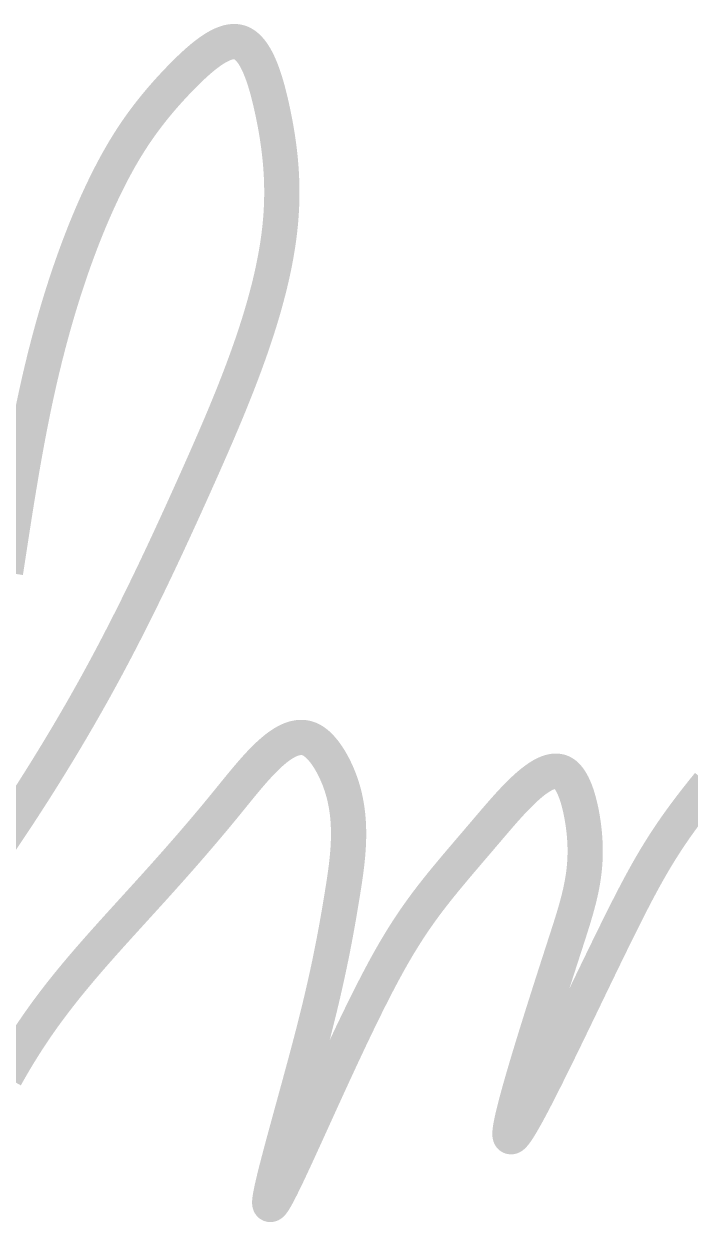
# Model space of a CAD drawing. Header units: millimetres. Extents: x 480521 to 6014615, y -961280 to 187869.
# Drawn here: x 754729.4 to 754956.1, y 84091.7 to 84499.5 of the extents above; entities that cross this region are included whole.
import ezdxf
from ezdxf.enums import TextEntityAlignment as Align

# ---------------------------------------------------------------- set-up
doc = ezdxf.new("R2010")
doc.units = ezdxf.units.MM
doc.header["$LTSCALE"] = 600
doc.header["$MEASUREMENT"] = 0
doc.layers.get('0').update_dxf_attribs({"lineweight": 0})
for name, color, linetype, lineweight in [('ISO', 153, 'Continuous', 13), ('LC Net thay', 7, 'Continuous', 25), ('LC Text1', 3, 'Continuous', 20)]:
    doc.layers.add(name, color=color, linetype=linetype, lineweight=lineweight)
doc.styles.add('Khungten', font='VHAVAN.TTF', dxfattribs={"width": 0.9, "height": 5000})
doc.styles.add('LC 1', font='VHAVANB.TTF')
doc.styles.add('Title', font='VHBLACK.TTF')

# ---------------------------------------------------------------- blocks, each defined once
blk = doc.blocks.new('mr thuan')
at = {"layer": 'ISO', "ltscale": 2, "const_width": 40}
for points in [[(1339.197717259492, -899.9521752404253), (1346.462504052823, -889.1442350300058), (1353.670669811439, -878.2989172514062), (1360.820857282441, -867.4168190536875), (1367.911709212927, -856.498537585896), (1374.941868350001, -845.5446699970926), (1381.909977440766, -834.5558134363382), (1388.814679232324, -823.5325650526938), (1395.65461647178, -812.4755219952058), (1402.428431906232, -801.3852814129496), (1409.134768282784, -790.2624404549715), (1415.772268348541, -779.1075962703326), (1422.339574850605, -767.9213460080937), (1428.83533053608, -756.7042868173157), (1435.25817815206, -745.4570158470451), (1441.606760445658, -734.1801302463573), (1447.879720163975, -722.8742271642986), (1453.360935173056, -712.8561633627396), (1460.194592746779, -700.177333082087), (1466.239810993622, -688.7854939055396), (1472.215394351228, -677.3631522978685), (1478.125380972411, -665.9090748128801), (1483.973809010022, -654.422028004381), (1489.76471661689, -642.9007784262212), (1495.50214194585, -631.3440926321928), (1501.190123149729, -619.7507371761312), (1506.832698381375, -608.1194786118576), (1512.433905793612, -596.4490834931785), (1517.997783539282, -584.7383183739294), (1523.528369771215, -572.9859498079313), (1529.029702642245, -561.1907443489908), (1534.505820305207, -549.351468550929), (1539.960760912942, -537.4668889675813), (1545.398562618273, -525.5357721527544), (1550.823263574042, -513.5568846602691), (1556.238901933084, -501.5289930439467), (1560.7611542659, -491.4378465824993), (1567.054165456873, -477.3230103253009), (1572.43984470495, -465.1501794179057), (1577.791649931019, -452.9377839327644), (1583.094691444934, -440.6912317650422), (1588.334079556549, -428.4159308097878), (1593.494924575709, -416.1172889622103), (1596.041240397448, -409.960905171014), (1598.562336812265, -403.8007141174166), (1601.056352608899, -397.6373917882884), (1603.521426576073, -391.471614170543), (1605.955697502523, -385.3040572510508), (1608.357304176978, -379.1353970167111), (1610.724385388174, -372.966309454423), (1613.055079924834, -366.7974705510569), (1615.347526575697, -360.6295562935411), (1617.599864129494, -354.4632426687313), (1619.810231374951, -348.2992056635412), (1621.976767100801, -342.1381212648557), (1624.097610095781, -335.9806654595595), (1626.170899148619, -329.8275142345519), (1628.194773048042, -323.6793435767177), (1630.167370582785, -317.536829472956), (1632.086830541579, -311.4006479101517), (1633.951291713154, -305.2714748752041), (1635.758892886246, -299.149986354998), (1637.507772849582, -293.0368583364325), (1639.196070391892, -286.9327668063925), (1640.821924301912, -280.8383877517772), (1642.383473368369, -274.7543971594714), (1643.878856380001, -268.6814710163599), (1645.306212125532, -262.6202853093419), (1646.663679393696, -256.5715160253167), (1647.949396973225, -250.5358391511691), (1649.161503652849, -244.5139306737838), (1650.261245867994, -238.7077844236046), (1651.357363598006, -232.5128918216215), (1652.336968302767, -226.5281990144722), (1653.234678814402, -220.5463741139974), (1654.048221614328, -214.5614031177975), (1654.775323183956, -208.5672720233852), (1655.413710004708, -202.5579668283026), (1655.961108557993, -196.5274735300918), (1656.415245325228, -190.4697781263239), (1656.606630064522, -187.4288502590789), (1656.77384678783, -184.3788666145119), (1656.916611305336, -181.3190754423267), (1657.034639427213, -178.2487249922124), (1657.12764696364, -175.167063513858), (1657.195349724789, -172.0733392569673), (1657.237463520843, -168.9668004712294), (1657.253704161976, -165.8466954063188), (1657.243787458367, -162.7122723119537), (1657.207429220191, -159.5627794378233), (1657.144345257624, -156.3974650336022), (1657.054251380847, -153.215577348994), (1656.936863400031, -150.0163646337023), (1656.791897125357, -146.7990751374018), (1656.619068366999, -143.5629571097961), (1656.418092935139, -140.3072588005743), (1656.188686639947, -137.0312284594402), (1655.930565291605, -133.7341143360827), (1655.64344470029, -130.4151646801765), (1655.327040676177, -127.0736277414253), (1654.98106902944, -123.7087517695472), (1654.605245570263, -120.3197850141878), (1654.199286108815, -116.9059757250798), (1653.762906455278, -113.4665721518977), (1653.29582241983, -110.0008225443307), (1652.797749812642, -106.5079751520971), (1652.268404443897, -102.9872782248567), (1651.707502123769, -99.4379800123279), (1651.114758662432, -95.8593287641852), (1650.48988987007, -92.25057273013226), (1649.832611556856, -88.61096015985822), (1649.142639532965, -84.93973930306674), (1648.419689608574, -81.23615840943239), (1647.663477593866, -77.49946572865883), (1646.873719299012, -73.72890951043519), (1645.78635045822, -68.72999036649708), (1645.192343660197, -66.08393948059529), (1644.299092924412, -62.21746658293705), (1643.368565591827, -58.33712253696285), (1642.398941163861, -54.45577941472584), (1641.388399141932, -50.58630928832281), (1640.335119027459, -46.74158422983601), (1639.23728032186, -42.93447631131858), (1638.093062526557, -39.17785760486731), (1636.900645142963, -35.48460018254991), (1635.658207672499, -31.86757611641951), (1635.017662498885, -30.0916741144465), (1634.363929616582, -28.33965747857292), (1633.696781463274, -26.61313521779084), (1633.015990476637, -24.91371634109237), (1632.321329094342, -23.24300985751324), (1631.61256975407, -21.60262477604556), (1630.889484893502, -19.99417010571051), (1630.15184695031, -18.41925485550018), (1629.399428362176, -16.87948803445033), (1628.632001566773, -15.37647865153849), (1627.849339001783, -13.91183571580041), (1627.051213104878, -12.48716823624272), (1626.237396313736, -11.10408522185753), (1625.407661066041, -9.764195681666024), (1624.56177979946, -8.469108624674845), (1623.69952495168, -7.220433059890638), (1622.820668960372, -6.019777996334597), (1621.924984263216, -4.868752442998812), (1621.01224329789, -3.768965408904478), (1620.08221850207, -2.72202590307279), (1619.13468231343, -1.729542934481287), (1618.169407169651, -0.7931255121657159), (1617.186165508414, 0.08561735488183331), (1616.184729767388, 0.9050766576401656), (1615.164872384255, 1.663643387102638), (1614.126365796696, 2.359708534262609), (1613.068982442379, 2.991663090098882), (1611.99249475899, 3.557898045619368), (1610.896675184202, 4.056804391802871), (1609.781296155692, 4.4867731196573), (1608.646130111138, 4.84619522014691), (1607.748647771834, 5.076115226955153), (1606.315807119739, 5.347949880335364), (1605.121320781476, 5.491024539616774), (1603.908187495741, 5.564329167857068), (1602.677102611528, 5.569501384336036), (1601.42876147783, 5.508178808362572), (1600.163859443644, 5.381999059231021), (1598.883091857966, 5.192599756235722), (1597.587154069788, 4.941618518685573), (1596.276741428101, 4.630692965860362), (1594.952549281908, 4.261460717068985), (1593.615272980194, 3.835559391605784), (1592.265607871959, 3.354626608765102), (1590.904249306197, 2.820299987841281), (1589.531892631898, 2.234217148143216), (1588.149233198063, 1.598015708965249), (1586.756966353681, 0.9133332896017237), (1585.355787447748, 0.1818075093469815), (1583.94639182926, -0.5949240124900825), (1582.529474847212, -1.415223656629678), (1581.105731850592, -2.27745380376291), (1579.675858188402, -3.179976834595436), (1578.24054920963, -4.121155129832914), (1576.800500263278, -5.099351070166449), (1575.356406698331, -6.11292703631625), (1573.908963863789, -7.160245408973424), (1572.458867108649, -8.239668568843626), (1571.006811781899, -9.349558896617964), (1569.553493232535, -10.4882787730312), (1568.099606809556, -11.65419057874533), (1566.64584786195, -12.84565669449512), (1563.741493788846, -15.2987013788661), (1560.845993805178, -17.83431187176029), (1557.9649107029, -20.43938721880841), (1555.103807273968, -23.10082646561204), (1552.268246310337, -25.80552865781647), (1549.463790603961, -28.54039284102328), (1546.696002946795, -31.29231806087773), (1542.86102677515, -35.18179266020888), (1541.292462807141, -36.79541430238169), (1538.663939495615, -39.52864046519971), (1536.084016717388, -42.24839059685473), (1533.551759238886, -44.95533397780673), (1531.066231826535, -47.65013988845749), (1528.626499246762, -50.33347760925244), (1526.231626265995, -53.00601642063702), (1523.880677650657, -55.66842560301302), (1521.572718167186, -58.32137443685497), (1519.306812581995, -60.96553220253554), (1517.082025661519, -63.60156818054384), (1514.897422172187, -66.23015165128163), (1512.752066880425, -68.85195189519436), (1510.645024552654, -71.46763819271291), (1508.57535995531, -74.07787982425361), (1506.542137854816, -76.68334607027646), (1504.5444230176, -79.28470621118322), (1502.581280210085, -81.88262952741934), (1500.651774198705, -84.47778529943025), (1498.754969749883, -87.07084280763229), (1496.889931630052, -89.66247133245633), (1495.055724605631, -92.25334015433327), (1493.251413443049, -94.84411855372309), (1491.47606290874, -97.43547581101302), (1489.728737769128, -100.0280812066776), (1488.008502790628, -102.6226040211186), (1486.314422739688, -105.2197135347815), (1483.000986486157, -110.4243697814818), (1479.780947139956, -115.6474041902693), (1476.646822832499, -120.8941710045619), (1473.591131695204, -126.1700244678359), (1470.606391859488, -131.4803188235528), (1467.685121456772, -136.8304083151597), (1464.81983861847, -142.2256471861183), (1462.003061476003, -147.6713896798901), (1460.0732782876, -151.4822584683425), (1456.48787931609, -158.7330424770917), (1453.784260211189, -164.3499903829215), (1451.116496504023, -170.0217212874995), (1448.484598013441, -175.7461582704709), (1445.888574558299, -181.5212244114664), (1443.328435957443, -187.3448427901603), (1440.804192029733, -193.2149364861689), (1438.315852594013, -199.1294285791664), (1435.863427469139, -205.0862421487691), (1433.446926473964, -211.0833002746367), (1431.066359427336, -217.1185260364146), (1428.721736148113, -223.1898425137479), (1426.413066455138, -229.2951727862674), (1424.140360167272, -235.4324399336474), (1421.903627103366, -241.5995670355042), (1419.702877082269, -247.7944771714974), (1417.538119922832, -254.0150934212725), (1415.409365443909, -260.25933886446), (1413.31662346435, -266.5251365807344), (1411.259903803013, -272.8104096497118), (1409.239216278744, -279.113081151052), (1407.254570710396, -285.4310741643858), (1405.305976916825, -291.7623117693729), (1403.393444716876, -298.1047170456586), (1401.516983929407, -304.4562130728882), (1399.676604373268, -310.8147229307069), (1397.872315867313, -317.1781696987455), (1396.104128230389, -323.5444764566637), (1394.372051281352, -329.9115662840923), (1392.676094839055, -336.277362260691), (1390.710761881259, -343.8256353957113), (1389.39249008552, -348.9969993372652), (1387.804020225984, -355.3488140341069), (1386.249837457595, -361.6957634083374), (1384.728918978377, -368.0383821336145), (1383.240241986347, -374.3772048836981), (1381.782783679522, -380.7127663322899), (1380.355521255926, -387.0456011531351), (1378.957431913575, -393.3762440199062), (1377.587492850493, -399.705229606363), (1376.244681264699, -406.0330925862072), (1374.92797435421, -412.360367633155), (1372.368783351227, -425.0152926232549), (1369.901737425706, -437.6742819664214), (1367.518654161802, -450.3416130523983), (1365.211351143673, -463.0215632709442), (1362.971645955477, -475.7184100118029), (1360.791356181369, -488.4364306647331), (1358.662299405511, -501.1799026194785), (1356.576293212056, -513.9531032657833), (1354.525155185162, -526.7603099934204), (1352.500702908987, -539.6058001921338), (1350.49475396769, -552.4938512516674), (1348.499125945425, -565.4287405617652), (1346.505636426351, -578.4147455122002), (1343.723268375441, -596.5556975546642)], [(1343.668593961367, -1168.810731966703), (1345.382890539109, -1165.743121652209), (1347.093220959323, -1162.714153323977), (1348.799872622167, -1159.722939908039), (1350.503132927814, -1156.768594330439), (1352.203289276422, -1153.850229517237), (1353.900629068165, -1150.966958394463), (1355.595439703204, -1148.117893888179), (1357.288008581709, -1145.302148924413), (1358.978623103842, -1142.518836429226), (1360.667570669772, -1139.767069328664), (1362.355138679664, -1137.04596054877), (1364.041614533686, -1134.354623015577), (1365.727285632001, -1131.692169655144), (1367.412439374777, -1129.0577133935), (1369.097363162182, -1126.450367156722), (1370.782344394378, -1123.869243870839), (1372.467670471538, -1121.313456461881), (1375.840506761393, -1116.274340978998), (1379.218171233086, -1111.325924116405), (1382.602963087935, -1106.461109282507), (1385.99718152728, -1101.672799885637), (1389.40312575244, -1096.953899334185), (1392.823094964755, -1092.297311036513), (1396.25938836555, -1087.695938400982), (1399.714305156147, -1083.142684835955), (1404.135993962351, -1077.413786674733), (1406.689100280546, -1074.152390740725), (1410.212381278383, -1069.703903792586), (1413.760659337117, -1065.281634650688), (1417.334600846418, -1060.88223750169), (1420.934872195943, -1056.50236653231), (1424.562139775357, -1052.138675929222), (1428.217069974311, -1047.7878198791), (1431.900329182474, -1043.446452568634), (1435.612583789509, -1039.111228184513), (1439.354500185069, -1034.778800913424), (1443.126744758825, -1030.445824942042), (1446.929983900431, -1026.108954457057), (1450.764883999549, -1021.764843645156), (1454.632111445844, -1017.410146693015), (1458.532332628973, -1013.041517787336), (1462.466213938598, -1008.65561111478), (1466.434421764381, -1004.24908086205), (1470.437622495981, -999.818581215819), (1474.476482523063, -995.3607663627918), (1478.551668235283, -990.8722904896276), (1482.663846022308, -986.34980778303), (1486.813682273794, -981.7899724296731), (1491.001843379407, -977.1894386162312), (1495.228995728805, -972.5448605294223), (1499.495805711646, -967.8528923559061), (1503.802939717596, -963.1101882823568), (1508.151064136317, -958.3134024954925), (1512.540845357467, -953.4591891819728), (1516.972949770705, -948.544202528501), (1521.4480437657, -943.5650967217371), (1525.966793732106, -938.5185259483551), (1530.529866059584, -933.4011443951022), (1535.137927137799, -928.2096062486089), (1539.79164335641, -922.9405656955932), (1544.491681105075, -917.5906769227004), (1549.238706773463, -912.1565941166482), (1551.630048324321, -909.4069343845331), (1554.033386751231, -906.634971464111), (1556.448805352898, -903.8402871287544), (1558.876387428038, -901.0224631517776), (1561.316216275351, -898.181081306524), (1563.768375193547, -895.3157233663223), (1566.232947481334, -892.4259711045161), (1568.710016437421, -889.511406294434), (1571.199665360509, -886.5716107094195), (1573.701977549314, -883.6061661228014), (1576.217036302543, -880.614654307923), (1578.744924918898, -877.5966570381133), (1581.28572669709, -874.5517560867011), (1583.839524935825, -871.4795332270442), (1586.406402933811, -868.3795702324569), (1588.986443989761, -865.2514488762681), (1591.579731402373, -862.0947509318503), (1594.186348470364, -858.9090581725031), (1596.561409247632, -855.9951166961109), (1599.439628275621, -852.4509600295423), (1604.741516816121, -845.9120219432516), (1610.082682094195, -839.359222587198), (1615.453634385907, -832.8606500158639), (1618.147315123148, -829.6529762914724), (1620.844883967315, -826.4843922836881), (1623.545154702926, -823.3634089993138), (1626.246941114481, -820.2985374451382), (1628.94905698649, -817.2982886279788), (1631.65031610346, -814.3711735546531), (1634.3495322499, -811.5257032319496), (1637.045519210318, -808.7703886666859), (1638.391931053426, -807.4291994827072), (1639.737090769217, -806.1137408656505), (1641.080850080758, -804.8250766913698), (1642.423060711109, -803.5642708356754), (1643.763574383334, -802.3323871744651), (1645.1022428205, -801.1304895835638), (1646.438917745669, -799.9596419388254), (1647.773450881898, -798.820908116104), (1649.10569395226, -797.7153519912536), (1650.43549867981, -796.6440374401136), (1651.76271678762, -795.6080283385527), (1653.087199998743, -794.6083885624103), (1654.408800036254, -793.6461819875258), (1655.727368623207, -792.7224724897678), (1657.042757482672, -791.8383239449904), (1658.354818337706, -790.9948002290184), (1659.663402911377, -790.192965217735), (1660.968362926753, -789.4338827869797), (1662.269550106885, -788.7186168125918), (1663.566816174847, -788.0482311704254), (1664.860012853696, -787.4237897363346), (1666.148991866499, -786.8463563861733), (1667.433604936323, -786.3169949957955), (1668.713703786223, -785.8367694410554), (1669.989140139267, -785.4067435977777), (1671.259765718518, -785.0279813418456), (1672.525432247039, -784.701546549084), (1673.785991447894, -784.4285030953615), (1675.04129504415, -784.2099148565176), (1676.291194758862, -784.0468457084062), (1677.535542315101, -783.9403595268814), (1678.774189435928, -783.8915201877826), (1680.006987844401, -783.901391566993), (1681.233789263595, -783.9710375403229), (1682.454445416563, -784.1015219836409), (1683.668808026378, -784.2939087728009), (1684.876728816085, -784.5492617836426), (1686.078059508771, -784.8686448920344), (1687.272651827487, -785.2531219738157), (1688.460357495296, -785.7037569048407), (1689.641028235266, -786.2216135609633), (1690.536396259267, -786.6622689561336), (1691.98054924297, -787.4621837218438), (1693.138623605028, -788.1828648801893), (1694.2882016769, -788.9674880406965), (1695.428747145936, -789.8137494760304), (1696.559723699484, -790.719345458856), (1697.680595024885, -791.6819722618529), (1698.790824809494, -792.6993261576863), (1699.889876740654, -793.7691034190357), (1700.977214505718, -794.8890003185516), (1702.052301792024, -796.0567131289135), (1703.114602286932, -797.2699381227867), (1704.163579677781, -798.5263715728506), (1705.198697651918, -799.8237097517558), (1706.219419896697, -801.1596489321964), (1707.225210099463, -802.531885386823), (1708.215531947561, -803.938115388315), (1709.189849128343, -805.3760352093232), (1710.147625329151, -806.8433411225415), (1711.088324237338, -808.337729400635), (1712.01140954025, -809.8568963162543), (1712.91634492523, -811.3985381420789), (1713.802594079632, -812.9603511507885), (1715.516888446087, -816.1352758075082), (1717.150002138391, -819.3632404677774), (1718.697644655327, -822.6258153129311), (1719.623762274336, -824.6837245157803), (1721.522150407774, -829.1888102506491), (1722.799288067483, -832.4768633625936), (1723.989198184736, -835.7684168504056), (1725.094084689936, -839.0630034274363), (1726.116151513477, -842.3601558069495), (1727.057602585766, -845.6594067022525), (1727.920641837201, -848.9602888265508), (1728.707473198185, -852.2623348932102), (1729.420300599111, -855.5650776154653), (1730.061327970383, -858.8680497066234), (1730.632759242402, -862.170783879963), (1731.136798345568, -865.4728128487623), (1731.575649210281, -868.7736693262996), (1731.951515766938, -872.0728860258678), (1732.266601945943, -875.3699956607597), (1732.523111677696, -878.6645309442247), (1732.723248892595, -881.9560245895846), (1732.869217521042, -885.2440093100886), (1732.963221493435, -888.5280178190442), (1733.007464740178, -891.8075828297151), (1733.004151191664, -895.0822370554088), (1732.955484778304, -898.3515132093889), (1732.863669430488, -901.6149440049485), (1732.730909078618, -904.8720621553512), (1732.559407653098, -908.1224003739044), (1732.351369084328, -911.3654913738865), (1732.108997302705, -914.6008678685757), (1731.834496238629, -917.8280625712505), (1731.530069822504, -921.046608195189), (1731.197921984727, -924.2560374536988), (1730.840256655698, -927.4558830600436), (1730.459277765818, -930.6456777275162), (1729.636195025108, -936.9932450989436), (1728.746305205794, -943.2950012742658), (1727.80723975108, -949.5472079597384), (1726.836630104164, -955.7461268616316), (1726.336651240883, -958.8765153407585), (1724.860122906961, -967.9761826086033), (1723.859732138342, -974.0185636004462), (1722.847948231069, -980.0243963482062), (1721.822184162622, -986.0026627890475), (1719.718367452122, -997.9124244986597), (1718.635140765029, -1003.861883641759), (1717.527585826676, -1009.819704226611), (1716.393115614541, -1015.794868190394), (1715.229143106106, -1021.796357470274), (1714.033081278849, -1027.833154003398), (1712.802343110248, -1033.914239726961), (1711.534341577779, -1040.048596578112), (1710.226489658926, -1046.245206494015), (1708.876200331164, -1052.513051411865), (1707.480886571971, -1058.861113268795), (1706.765537086052, -1062.068032404801), (1706.037961358827, -1065.298374001999), (1705.297836012487, -1068.553260802568), (1704.544837669211, -1071.833815548642), (1703.778642951191, -1075.14116098237), (1702.998928480603, -1078.476419845887), (1702.205370879641, -1081.840714881342), (1701.397646770482, -1085.235168830885), (1700.575432775313, -1088.660904436663), (1699.738405516324, -1092.119044440828), (1698.886241615692, -1095.610711585512), (1698.018617695605, -1099.137028612866), (1697.135210378248, -1102.699118265038), (1696.23569628581, -1106.298103284178), (1695.319752040468, -1109.93510641242), (1694.387054264414, -1113.611250391928), (1693.437279579826, -1117.327657964823), (1692.773843964154, -1119.908146889415), (1691.485753174649, -1124.884178756838), (1690.485254403426, -1128.721065739781), (1689.469745733255, -1132.593027976487), (1688.440357238076, -1136.497001831842), (1687.39821899185, -1140.429923670818), (1686.344461068536, -1144.388729858372), (1684.206606486485, -1152.371740739007), (1682.035834083581, -1160.421525393351), (1677.631698181882, -1176.623379701588), (1675.416415866421, -1184.726431194707), (1673.204378096769, -1192.798220139957), (1671.0046254646, -1200.814237456929), (1668.826198561572, -1208.749974065286), (1667.747807443382, -1212.680078016114), (1666.678137979357, -1216.580920884619), (1665.618320243448, -1220.449439035758), (1664.569484309613, -1224.282568834504), (1663.532760251819, -1228.0772466458), (1662.509278144014, -1231.83040883459), (1661.500168060164, -1235.538991765818), (1660.50656007422, -1239.199931804455), (1659.529584260148, -1242.81016531543), (1658.570370691898, -1246.366628663716), (1657.630049443436, -1249.866258214257), (1656.709750588714, -1253.305990331981), (1655.810604201695, -1256.682761381875), (1654.933740356337, -1259.993507728868), (1654.080289126592, -1263.235165737933), (1653.251380586426, -1266.404671773984), (1652.44814480979, -1269.498962201993), (1651.671711870651, -1272.514973386918), (1650.923211842957, -1275.449641693704), (1650.203774800677, -1278.299903487306), (1649.51453081776, -1281.06269513267), (1648.856609968167, -1283.734952994739), (1648.231142325858, -1286.313613438469), (1647.930931605548, -1287.566887242516), (1647.639257964791, -1288.795612828821), (1647.356262662834, -1289.999407243027), (1647.082086958922, -1291.177887530735), (1646.8168721123, -1292.330670737589), (1646.560759382213, -1293.457373909172), (1646.313890027905, -1294.557614091129), (1646.076405308617, -1295.631008329074), (1645.8484464836, -1296.677173668621), (1645.630154812097, -1297.695727155398), (1645.421671553351, -1298.686285835021), (1645.223137966608, -1299.648466753104), (1645.034695311115, -1300.58188695526), (1644.85648484611, -1301.486163487105), (1644.688647830844, -1302.360913394281), (1644.531325524564, -1303.205753722403), (1644.384659186504, -1304.02030151707), (1644.248790075919, -1304.804173823912), (1644.123859452051, -1305.556987688542), (1644.010008574143, -1306.27836015659), (1643.907378701442, -1306.967908273669), (1643.816111093191, -1307.625249085409), (1643.736347008635, -1308.249999637395), (1643.668227707018, -1308.841776975285), (1643.611894447586, -1309.400198144678), (1643.567488489585, -1309.924880191204), (1643.535151092259, -1310.415440160461), (1643.51502351485, -1310.871495098094), (1643.507247016609, -1311.292662049702), (1643.511962856774, -1311.678558060914), (1643.529312294595, -1312.028800177359), (1643.54890275345, -1312.251170618401), (1643.602391900076, -1312.621035963777), (1643.658105616134, -1312.863124643467), (1643.726487900076, -1313.069553998488), (1643.807449996784, -1313.24060342701), (1643.900903151127, -1313.37655232726), (1644.006758607989, -1313.477680097465), (1644.124927612243, -1313.544266135796), (1644.255321408767, -1313.576589840493), (1644.39785124244, -1313.574930609757), (1644.552428358133, -1313.539567841784), (1644.718964000727, -1313.470780934789), (1644.897369415095, -1313.368849286999), (1645.087555846116, -1313.234052296597), (1645.28943453867, -1313.066669361811), (1645.502916737627, -1312.866979880855), (1645.727913687868, -1312.635263251912), (1645.964336634272, -1312.37179887321), (1646.21209682171, -1312.076866142947), (1646.47110549506, -1311.750744459336), (1646.741273899202, -1311.39371322059), (1647.022513279007, -1311.006051824923), (1647.314734879361, -1310.588039670532), (1647.617849945131, -1310.139956155646), (1647.931769721199, -1309.662080678434), (1648.256405452441, -1309.154692637152), (1648.591668383731, -1308.61807142997), (1648.937469759949, -1308.05249645513), (1649.293720825968, -1307.458247110815), (1649.660332826672, -1306.83560279524), (1650.037217006928, -1306.18484290663), (1650.424284611621, -1305.506246843172), (1650.821446885624, -1304.800094003091), (1651.228615073815, -1304.066663784601), (1651.645700421064, -1303.306235585886), (1652.072614172259, -1302.519088805173), (1652.50926757227, -1301.705502840661), (1652.955571865972, -1300.865757090563), (1653.411438298248, -1300.000130953107), (1653.876778113969, -1299.108903826476), (1654.351502558016, -1298.192355108884), (1654.835522875263, -1297.250764198543), (1655.328750310582, -1296.284410493667), (1655.831096108861, -1295.293573392468), (1656.34247151497, -1294.278532293145), (1656.862787773785, -1293.239566593911), (1657.391956130185, -1292.176955692965), (1658.476494115239, -1289.981915878816), (1659.595375429155, -1287.695648036373), (1660.747890030936, -1285.320387351283), (1661.933327879604, -1282.858369009235), (1663.150978934169, -1280.311828195903), (1664.400133153642, -1277.683000096964), (1665.680080497041, -1274.974119898077), (1666.99011092338, -1272.187422784918), (1668.329514391666, -1269.325143943162), (1669.69758086092, -1266.38951855847), (1671.093600290151, -1263.382781816545), (1672.516862638375, -1260.307168903018), (1673.966657864607, -1257.164915003581), (1675.442275927853, -1253.958255303922), (1676.943006787136, -1250.689424989687), (1678.468140401463, -1247.360659246551), (1680.016966729851, -1243.97419326019), (1681.588775731314, -1240.532262216293), (1683.18285736486, -1237.037101300506), (1684.79850158951, -1233.490945698519), (1686.434998364275, -1229.896030596006), (1688.091637648165, -1226.254591178615), (1689.767709400196, -1222.568862632048), (1691.462503579383, -1218.841080141952), (1693.175310144743, -1215.073478894003), (1694.905419055278, -1211.268294073889), (1696.652120270013, -1207.427760867286), (1698.414703747956, -1203.554114459839), (1700.192459448124, -1199.649590037225), (1701.984677329525, -1195.716422785132), (1703.790647351179, -1191.756847889235), (1705.609659472095, -1187.773100535182), (1709.283969847769, -1179.74202919536), (1713.001928128662, -1171.641090251025), (1716.757853986881, -1163.488165187562), (1720.546067094536, -1155.301135490357), (1724.36088712373, -1147.097882644768), (1732.047626635183, -1130.714233449966), (1735.90818546166, -1122.569600071511), (1739.772629898111, -1114.480269486186), (1743.63527961665, -1106.464123179365), (1747.490454289382, -1098.539042636432), (1749.413463381105, -1094.616239990602), (1751.332473588413, -1090.72290934276), (1753.246774870327, -1086.861285878578), (1755.15565718586, -1083.033604783719), (1757.058410494021, -1079.242101243857), (1758.954324753824, -1075.489010444682), (1760.842689924288, -1071.776567571855), (1762.722795964419, -1068.107007811035), (1764.593932833235, -1064.482566347928), (1766.455390489748, -1060.905478368164), (1768.306458892974, -1057.377979057448), (1770.146428001925, -1053.902303601426), (1771.974587775614, -1050.480687185787), (1773.790228173053, -1047.115364996207), (1775.561592451588, -1043.865235770063), (1777.381399703805, -1040.561812270156), (1779.157186478751, -1037.373809477896), (1780.920936683226, -1034.242628499866), (1782.67358752096, -1031.166333997971), (1784.416076195681, -1028.142990634078), (1786.149339911113, -1025.170663070079), (1787.874315870984, -1022.247415967882), (1789.591941279014, -1019.371313989366), (1791.303153338929, -1016.540421796424), (1793.008889254466, -1013.752804050935), (1794.710086229341, -1011.006525414807), (1796.407681467277, -1008.299650549918), (1798.102612172002, -1005.630244118176), (1799.795815547244, -1002.996370781446), (1801.48822879673, -1000.39609520165), (1803.180789124177, -997.8274820406514), (1804.874433733319, -995.2885959603445), (1806.570099827877, -992.7775016226369), (1808.268724611582, -990.2922636894073), (1811.678599061317, -985.391615683955), (1815.11155471233, -980.5711692390905), (1818.575089194423, -975.8154416499747), (1822.076700137412, -971.1089502117102), (1825.623885171084, -966.4362122194143), (1829.224141925253, -961.7817449682334), (1832.884968029721, -957.1300657532847), (1836.613861114289, -952.4656918697001), (1840.418318808766, -947.7731406125968), (1844.305838742956, -943.036929277092), (1846.283090059253, -940.6476127346687), (1848.283918546658, -938.2415751583321), (1850.309261408889, -935.8168812099466), (1852.36005584968, -933.3715955514199), (1854.437239072748, -930.9037828446308), (1856.541748281823, -928.4115077514871), (1858.674520680634, -925.8928349338676), (1860.836493472896, -923.3458290536655), (1863.028603862345, -920.7685547727742), (1865.251789052701, -918.159076753087), (1867.506986247692, -915.5154596564826), (1869.795132651041, -912.8357681448688), (1872.117165466476, -910.1180668801098), (1874.47402189772, -907.3604205241281), (1876.866639148502, -904.5608937387879), (1879.295954422545, -901.7175511859969), (1881.762904923573, -898.8284575276339), (1884.26842785531, -895.8916774256068), (1886.813460421494, -892.9052755417797), (1889.674154658976, -889.5436676007812), (1892.025245114724, -886.7773927677335), (1894.689685055971, -883.6435000175261), (1897.388518321743, -880.476508213731), (1900.118002667892, -877.2872897905618), (1905.653955624788, -870.8856628229114), (1908.452939747262, -867.6949991468573), (1911.267605973564, -864.5255985882686), (1914.094212059557, -861.3883335813589), (1916.929015761107, -858.2940765603271), (1919.76827483407, -855.2536999593867), (1922.60824703431, -852.2780762127513), (1925.445190117691, -849.3780777546344), (1928.275361840075, -846.5645770192496), (1929.6867389896, -845.1936609332624), (1931.095019957324, -843.8484464407957), (1932.499736962727, -842.530292596115), (1933.900422225295, -841.2405584534863), (1935.296607964512, -839.9806030672044), (1936.687826399855, -838.751785491535), (1938.073609750812, -837.555464780773), (1939.453490236865, -836.3929999891552), (1940.827000077494, -835.2657501710055), (1942.193671492187, -834.1750743805605), (1943.553036700418, -833.1223316721153), (1944.904627921678, -832.1088810999499), (1946.247977375446, -831.1360817183304), (1947.582617281209, -830.2052925815515), (1948.908079858444, -829.3178727438499), (1950.223897326632, -828.4751812595496), (1951.529601905266, -827.6785771829018), (1952.824725813818, -826.9294195681723), (1954.108801271777, -826.229067469656), (1955.381360498624, -825.5788799416332), (1956.64193571384, -824.9802160383697), (1957.890059136913, -824.4344348141312), (1959.12526298732, -823.9428953232127), (1960.347079484545, -823.5069566198945), (1961.55504084807, -823.1279777584277), (1962.748679297383, -822.8073177931074), (1963.927527051965, -822.5463357782137), (1965.091116331292, -822.3463907680125), (1966.238979354854, -822.2088418167696), (1967.37064834213, -822.1350479787943), (1968.485655512606, -822.1263683083234), (1969.583533085759, -822.1841618596663), (1970.663813281077, -822.3097876870888), (1971.726028318044, -822.5046048448567), (1972.769710416138, -822.7699723872647), (1973.794391794843, -823.1072493685642), (1974.799604673644, -823.5177948430501), (1975.784881272022, -824.0029678650026), (1976.937344408303, -824.6837245157803), (1977.693807132157, -825.2023082341184), (1978.617011249731, -825.9161694261275), (1979.519507334731, -826.7033148755727), (1980.401437336102, -827.5613436054846), (1981.262943202793, -828.4878546388936), (1982.104166883746, -829.4804469988012), (1982.925250327913, -830.5367197082669), (1983.726335484233, -831.6542717903067), (1984.507564301653, -832.830702267951), (1985.269078729125, -834.0636101642158), (1986.011020715592, -835.3505945021461), (1986.733532209997, -836.6892543047725), (1987.436755161289, -838.0771885950962), (1988.120831518412, -839.511996396177), (1988.785903230313, -840.9912767310307), (1989.432112245937, -842.5126286226878), (1990.059600514232, -844.0736510941788), (1990.668509984145, -845.6719431685196), (1991.258982604621, -847.3051038687408), (1991.8311603246, -848.9707322178874), (1992.385185093037, -850.6664272389753), (1992.921198858872, -852.389787955035), (1993.439343571055, -854.138413389097), (1993.939761178528, -855.9099025641917), (1994.422593630239, -857.7018545033498), (1995.336070862162, -861.3375427659339), (1996.180910858391, -865.0262703610788), (1996.958249210489, -868.7488294730283), (1997.669221510027, -872.4860122860118), (1998.314963348574, -876.2186109842442), (1998.896610317694, -879.9274177519546), (1999.312367308827, -882.8339574198471), (1999.872145981732, -887.2032562904351), (2000.268240060799, -890.758270721446), (2000.604661233818, -894.2609671250248), (2000.882490570621, -897.7140115885704), (2001.102809141044, -901.1200701994094), (2001.26669801493, -904.4818090449262), (2001.375238262106, -907.8018942124618), (2001.42951095241, -911.0829917893716), (2001.430597155682, -914.3277678630111), (2001.379577941756, -917.5388885207649), (2001.277534380468, -920.7190198499738), (2001.125547541651, -923.8708279379789), (2000.924698495146, -926.9969788721501), (2000.676068310786, -930.1001387398428), (2000.380738058404, -933.1829736284271), (2000.039788807841, -936.248149625244), (1999.654301628932, -939.2983328176633), (1999.225357591513, -942.3361892930261), (1998.754037765415, -945.3643851387169), (1998.241423220483, -948.385586442062), (1997.688595026546, -951.4024592904461), (1997.096634253441, -954.4176697711955), (1996.466621971005, -957.4338839717093), (1995.799639249075, -960.4537679792993), (1995.096767157487, -963.4799878813647), (1994.359086766075, -966.5152097652317), (1993.587679144675, -969.5620997182705), (1992.783625363125, -972.6233238278364), (1991.948006491257, -975.701548181285), (1991.081903598912, -978.7994388659863), (1990.186397755922, -981.9196619692812), (1989.262570032126, -985.0648835785396), (1988.311501497359, -988.2377697811025), (1987.334273221455, -991.44098666434), (1986.331966274251, -994.677200315622), (1985.305661725586, -997.949076822275), (1984.256440645291, -1001.259282271683), (1983.185384103206, -1004.610482751188), (1982.093573169164, -1008.005344348159), (1980.982088913002, -1011.446533149938), (1979.852012404557, -1014.936715243894), (1979.174792113074, -1017.026748244767), (1977.540384773205, -1022.072183989105), (1976.360929339349, -1025.715179247156), (1975.167091368377, -1029.404688737413), (1973.959904355474, -1033.137920530004), (1972.740401795811, -1036.912082695126), (1971.509617184562, -1040.724383302892), (1970.268584016907, -1044.5720304235), (1969.018335788027, -1048.452232127063), (1967.759905993094, -1052.36219648378), (1965.222635685775, -1060.26024543721), (1962.665041056367, -1068.243841845047), (1960.095390066283, -1076.290650268536), (1954.952990849742, -1092.484561407429), (1952.396778546114, -1100.586993245321), (1949.861581727462, -1108.663295343853), (1947.355668355205, -1116.691132264255), (1944.887306390749, -1124.648168567786), (1943.669790924392, -1128.593156663599), (1942.464763795513, -1132.512068815675), (1941.273258499295, -1136.402113094155), (1940.096308530912, -1140.260497569179), (1938.93494738554, -1144.084430310933), (1937.790208558356, -1147.871119389558), (1936.663125544535, -1151.617772875194), (1935.554731839256, -1155.321598838025), (1934.466060937695, -1158.979805348194), (1933.398146335032, -1162.589600475854), (1932.352021526436, -1166.148192291163), (1931.328720007092, -1169.652788864289), (1930.329275272172, -1173.100598265359), (1929.354720816853, -1176.488828564557), (1928.406090136312, -1179.814687832026), (1927.484416725725, -1183.075384137919), (1926.59073408027, -1186.268125552393), (1925.726075695125, -1189.390120145617), (1924.891475065466, -1192.438575987719), (1924.087965686464, -1195.410701148896), (1923.316581053303, -1198.303703699261), (1922.57835466116, -1201.114791708998), (1921.874320005205, -1203.841173248249), (1921.205510580618, -1206.480056387183), (1920.572959882578, -1209.028649195941), (1920.270604523255, -1210.268214248426), (1919.97770140626, -1211.484159744679), (1919.69437971849, -1212.676136693466), (1919.42076864684, -1213.843796103567), (1919.15699737821, -1214.986788983733), (1918.903195099494, -1216.104766342745), (1918.659490997594, -1217.197379189383), (1918.426014259403, -1218.264278532384), (1918.202894071819, -1219.305115380543), (1917.99025962174, -1220.319540742625), (1917.788240096059, -1221.30720562741), (1917.596964681681, -1222.267761043637), (1917.416562565493, -1223.200858000113), (1917.247162934404, -1224.106147505576), (1917.088894975299, -1224.983280568806), (1916.941887875084, -1225.831908198583), (1916.806270820653, -1226.651681403659), (1916.682172998899, -1227.442251192813), (1916.569723596727, -1228.203268574813), (1916.469051801028, -1228.934384558437), (1916.380286798703, -1229.635250152452), (1916.303557776646, -1230.30551636561), (1916.238993921757, -1230.94483420669), (1916.186724420932, -1231.552854684473), (1916.146878461066, -1232.129228807709), (1916.119585229055, -1232.673607585195), (1916.104973911803, -1233.185642025681), (1916.1031736962, -1233.664983137933), (1916.114313769147, -1234.111281930716), (1916.138523317539, -1234.524189412827), (1916.175931528276, -1234.903356593015), (1916.226667588249, -1235.248434480047), (1916.290860684363, -1235.559074082703), (1916.368640003511, -1235.834926409749), (1916.460134732588, -1236.07564246995), (1916.524618821277, -1236.20861269749), (1916.684682839561, -1236.450544879393), (1916.817664331473, -1236.584903951385), (1916.96430347507, -1236.684245433382), (1917.124487295725, -1236.748858774867), (1917.298102818811, -1236.779033425424), (1917.485037069706, -1236.775058834552), (1917.685177073781, -1236.737224451819), (1917.898409856418, -1236.665819726753), (1918.124622442985, -1236.56113410891), (1918.363701858863, -1236.4234570478), (1918.615535129422, -1236.253077992995), (1918.880009280037, -1236.050286394006), (1919.157011336087, -1235.815371700373), (1919.446428322943, -1235.548623361668), (1919.748147265982, -1235.250330827388), (1920.062055190578, -1234.920783547117), (1920.388039122103, -1234.560270970353), (1920.725986085938, -1234.16908254665), (1921.075783107455, -1233.747507725566), (1921.437317212029, -1233.295835956611), (1921.810475425034, -1232.814356689356), (1922.195144771846, -1232.303359373298), (1922.591212277839, -1231.763133458022), (1922.998564968388, -1231.19396839304), (1923.417089868872, -1230.596153627892), (1923.846674004657, -1229.969978612135), (1924.287204401127, -1229.315732795279), (1924.738568083652, -1228.633705626897), (1925.200652077609, -1227.924186556498), (1925.673343408373, -1227.187465033639), (1926.156529101314, -1226.423830507862), (1926.650096181813, -1225.633572428706), (1927.153931675246, -1224.816980245698), (1927.667922606979, -1223.974343408379), (1928.191956002396, -1223.105951366291), (1928.72591888687, -1222.212093568989), (1929.269698285771, -1221.293059465985), (1929.823181224478, -1220.349138506848), (1930.386254728368, -1219.380620141092), (1930.958805822811, -1218.38779381827), (1931.540721533183, -1217.370948987911), (1932.131888884862, -1216.330375099569), (1933.341526613633, -1214.179197947073), (1934.586815212122, -1211.93657795708), (1935.866850883333, -1209.604830725904), (1937.180729830256, -1207.186271849889), (1938.527548255905, -1204.683216925318), (1939.906402363264, -1202.097981548504), (1941.316388355342, -1199.432881315792), (1942.756602435133, -1196.690231823479), (1944.226140805637, -1193.872348667865), (1945.72409966986, -1190.981547445292), (1947.249575230791, -1188.020143752074), (1948.801663691436, -1184.99045318451), (1950.379461254794, -1181.894791338913), (1951.982064123862, -1178.735473811612), (1953.608568501641, -1175.51481619892), (1955.258070591131, -1172.235134097151), (1956.92966659533, -1168.898743102618), (1958.622452717234, -1165.50795881162), (1960.335525159851, -1162.065096820501), (1962.067980126172, -1158.572472725573), (1963.818913819203, -1155.032402123135), (1965.587422441935, -1151.447200609502), (1967.372602197374, -1147.819183781001), (1969.17354928852, -1144.150667233931), (1970.989359918367, -1140.44396656462), (1972.819130289918, -1136.701397369397), (1974.661956606174, -1132.925275244546), (1976.516935070129, -1129.11791578641), (1978.383161884787, -1125.281634591272), (1980.259733253144, -1121.418747255477), (1984.040294462957, -1113.62241654715), (1987.851388323568, -1105.747448431925), (1991.685784458965, -1097.812367680337), (1999.395562050107, -1081.835967350125), (2007.111784228342, -1065.8414137207), (2010.954236097605, -1057.883641345077), (2014.776607985626, -1049.976904956202), (2018.571669516401, -1042.139729324612), (2020.456699405317, -1038.253015783586), (2022.332190313922, -1034.390639220816), (2024.197238445209, -1030.554915232628), (2026.050940002184, -1026.748159415336), (2027.892391187841, -1022.972687365254), (2029.72068820518, -1019.230814678696), (2031.534927257202, -1015.524856951975), (2033.334204546911, -1011.85712978142), (2035.117616277297, -1008.229948763314), (2036.884258651364, -1004.645629494014), (2038.633227872113, -1001.106487569807), (2040.36362014254, -997.6148385870038), (2042.074531665643, -994.1729981419485), (2044.062413109757, -990.1882607194711), (2045.434493190915, -987.4476339158573), (2047.083473793929, -984.165446678031), (2048.713204839263, -980.9350397732487), (2050.324892669276, -977.7547291487426), (2051.919743626335, -974.6228307516867), (2053.4989640528, -971.5376605293714), (2055.063760291039, -968.4975344289705), (2056.615338683416, -965.500768397731), (2058.154905572297, -962.5456783828558), (2059.68366730004, -959.6305803315772), (2061.202830209011, -956.7537901911128), (2062.713600641579, -953.9136239086802), (2064.217184940106, -951.1083974315115), (2065.714789446953, -948.3364267068246), (2067.207620504487, -945.5960276818369), (2068.696884455072, -942.8855163037806), (2070.183787641068, -940.2032085198589), (2071.66953640485, -937.5474202773039), (2074.642396035197, -932.3086662051937), (2077.625114085033, -927.1557816652057), (2080.627341293268, -922.0752942351246), (2083.658728398816, -917.053731492706), (2086.728926140589, -912.0776210157346), (2089.847585257499, -907.1334903819661), (2093.024356488466, -902.2078671691997), (2096.268890572399, -897.2872789552057), (2099.590838248212, -892.358253317725), (2102.999850254815, -887.4073178345716), (2104.740021238078, -884.919423768908), (2106.505577331129, -882.4210000834864), (2108.297724876335, -879.910362725539), (2110.117670216059, -877.3858276422543), (2111.96661969267, -874.8457107808936), (2113.845779648524, -872.2883280886599), (2115.756356425994, -869.711995512771), (2117.699556367435, -867.1150290004589), (2119.676585815221, -864.4957444989268), (2121.688651111708, -861.8524579554214), (2123.736958599267, -859.1834853171458), (2125.822714620255, -856.4871425313322), (2127.947125517043, -853.7617455451982), (2130.111397631987, -851.0056103059615), (2132.316737307461, -848.2170527608541), (2134.564350885823, -845.3943888570793), (2136.855444709436, -842.5359345418692), (2139.191225120667, -839.640005762456), (2141.572898461884, -836.7049184660573)]]:
    blk.add_lwpolyline(points, dxfattribs=at)
blk = doc.blocks.new('lcdi fix')
at = {"xscale": 0.5, "yscale": 0.5, "zscale": 0.5}
blk.add_blockref('mr thuan', (37658.88695583952, -3936.329203777328), dxfattribs=at)
at = {"color": 7, "style": 'Khungten', "width": 0.8}
for tag, p in [('REVISION', (39498.75276287364, -10746.30405127808)), ('NGAYHT', (39546.07427452968, -11609.37101318493))]:
    blk.add_attdef(tag, text='', height=199.998925739526, dxfattribs=at).set_placement(p, align=Align.CENTER)
at = {"layer": 'LC Text1', "color": 3, "style": 'LC 1', "width": 1.834005631990714}
for tag, p, p2 in [('TENBANVE1', (36912.65778328942, -8885.760335756378), (40339.1450838642, -8885.760335756378)), ('TENBANVE2', (36912.65778328942, -9562.465661143795), (40339.1450838642, -9562.465661143795))]:
    blk.add_attdef(tag, text='', height=249.9999935159642, dxfattribs=at).set_placement(p, p2, align=Align.FIT)
at = {"layer": 'LC Text1', "style": 'Title', "width": 0.7}
blk.add_attdef('SOBANVE', text='', height=249.9999935159642, dxfattribs=at).set_placement((39561.98237367439, -13896.18081504657), align=Align.CENTER)

msp = doc.modelspace()

# ---------------------------------------------------------------- block references
at = {"layer": 'LC Net thay', "xscale": 0.6000000155618168, "yscale": 0.6000000155618168, "zscale": 0.6000000155618168}
msp.add_blockref('lcdi fix', (731724.637348058, 86853.59025743204), dxfattribs=at)

doc.saveas('drawing.dxf')
